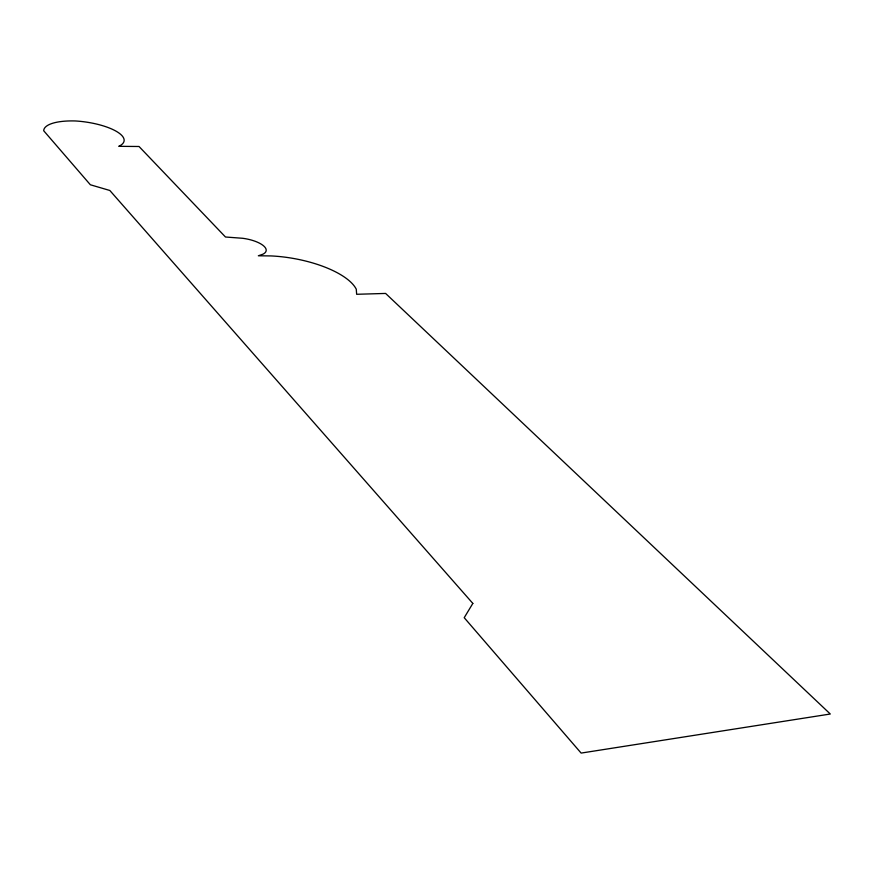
<?xml version="1.0" encoding="UTF-8"?>
<svg xmlns="http://www.w3.org/2000/svg" width="874" height="874" viewBox="0 0 874 874"><rect width="100%" height="100%" fill="white"/><g stroke="black" fill="none" stroke-linecap="round" stroke-linejoin="round"><path stroke-width="1.31" d="M472.834 603.421L464.214 617.699L581.123 753.082L830.3 714.014L385.609 293.435L356.647 294.287L356.275 289.228A70.226 26.832 9.9 0 0 271.06 255.929L258.333 255.787L262.921 254.192A23.095 8.5 9.3 0 0 263.074 245.43A23.095 8.5 9.3 0 0 242.666 238.285L225.481 237.007L139.021 146.493L118.755 146.329A41.373 13.471 7.8 0 0 116.471 131.417A41.373 13.471 7.8 0 0 75.361 120.962A43.624 14.213 7.8 0 0 43.7 130.739L90.361 184.775L109.829 190.477L472.834 603.421"/></g></svg>
